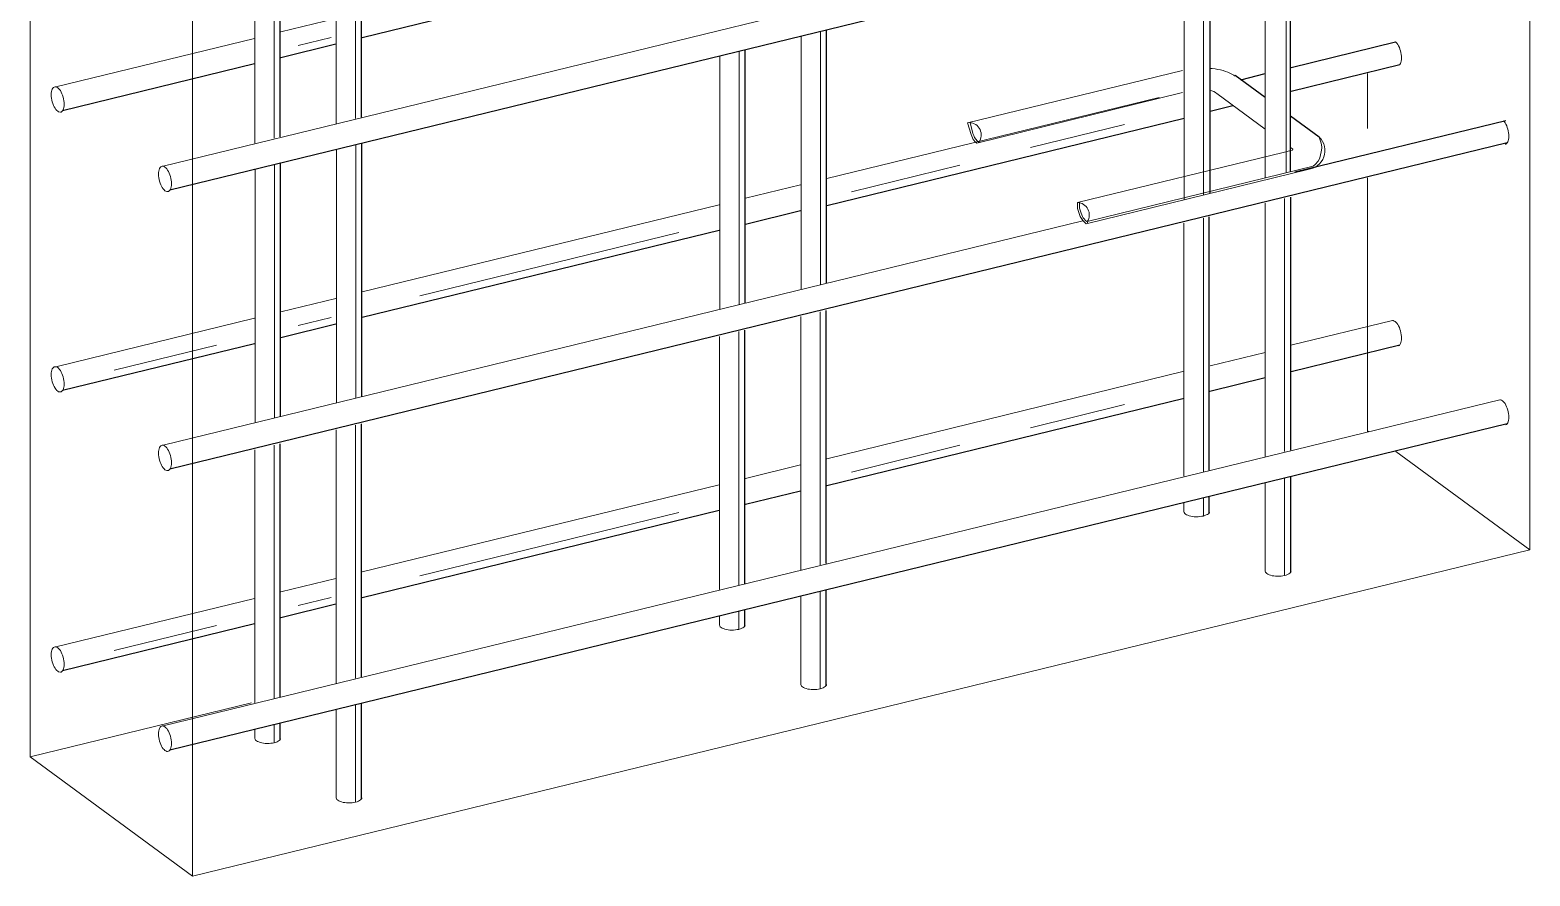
# Model space of a CAD drawing. Extents: x 166525 to 167198, y 178739 to 179747.
# Drawn here: x 166644.989 to 166648.232, y 179599.229 to 179601.059 of the extents above; entities that cross this region are included whole.
import ezdxf

# ---------------------------------------------------------------- set-up
doc = ezdxf.new("R2010")
doc.units = 0
doc.header["$MEASUREMENT"] = 0
doc.linetypes.add('HIDDEN', pattern=[9.525, 6.35, -3.175])
for name, color, linetype in [('COLUMNS', 1, 'CONTINUOUS'), ('slab', 6, 'CONTINUOUS'), ('WALLS', 7, 'CONTINUOUS')]:
    doc.layers.add(name, color=color, linetype=linetype)
for name, color, linetype, lineweight in [('HBARS_BACK', 15, 'CONTINUOUS', 0), ('HBARS_FRNT', 3, 'CONTINUOUS', 0), ('UBARS', 1, 'CONTINUOUS', 0), ('VBARS', 6, 'CONTINUOUS', 0), ('WFRAME', 9, 'HIDDEN', 0)]:
    doc.layers.add(name, color=color, linetype=linetype, lineweight=lineweight)

msp = doc.modelspace()

# ---------------------------------------------------------------- linework, layer by layer
at = {"layer": 'COLUMNS'}
for p, q in [((166648.18289, 179601.4178), (166645.29112, 179600.71207)), ((166645.70509, 179601.41755), (166645.70509, 179600.87026)), ((166645.5295, 179600.82726), (166645.5295, 179601.37456)), ((166647.71409, 179600.75228), (166647.71409, 179601.30307)), ((166647.54019, 179600.70527), (166647.54019, 179601.26008)), ((166646.71031, 179601.05792), (166646.71031, 179600.51063)), ((166646.53473, 179600.46763), (166646.53473, 179601.01493)), ((166647.71578, 179600.97773), (166647.94076, 179601.03282)), ((166647.65951, 179600.9124), (166647.59433, 179600.96007)), ((166647.60652, 179600.95116), (166647.65927, 179600.96421)), ((166647.77643, 179600.82687), (166647.71409, 179600.87247)), ((166647.72327, 179600.75167), (166648.17975, 179600.86325)), ((166648.18289, 179600.81447), (166645.29112, 179600.10874)), ((166645.70581, 179600.81277), (166645.70581, 179600.26548)), ((166645.53023, 179600.22249), (166645.53023, 179600.76978)), ((166647.71385, 179600.69726), (166647.71385, 179600.14997)), ((166647.53826, 179600.10698), (166647.53826, 179600.65427)), ((166646.70959, 179600.45218), (166646.70959, 179599.90488)), ((166646.534, 179599.86189), (166646.534, 179600.40918)), ((166648.18289, 179600.20728), (166645.29112, 179599.50155)), ((166645.70509, 179600.20703), (166645.70509, 179599.65973)), ((166645.5295, 179599.61674), (166645.5295, 179600.16404)), ((166647.71385, 179600.0928), (166647.71385, 179599.88522)), ((166647.53826, 179600.0141), (166647.53826, 179600.04995)), ((166646.70959, 179599.84772), (166646.70959, 179599.64013)), ((166646.534, 179599.76901), (166646.534, 179599.80486)), ((166645.70509, 179599.60257), (166645.70509, 179599.39498)), ((166645.5295, 179599.52386), (166645.5295, 179599.55971))]:
    msp.add_line(p, q, dxfattribs=at)
at = {"layer": 'HBARS_BACK'}
for p, q in [((166645.53119, 179601.05454), (166645.65026, 179601.08352)), ((166645.04452, 179600.93571), (166645.47443, 179601.04053)), ((166645.63963, 179601.04244), (166645.56877, 179601.02515)), ((166647.94426, 179601.0299), (166647.94076, 179601.03282)), ((166647.9462, 179601.027), (166647.94426, 179601.0299)), ((166647.94789, 179601.02411), (166647.9462, 179601.027)), ((166647.94958, 179601.02073), (166647.94789, 179601.02411)), ((166647.95079, 179601.01734), (166647.94958, 179601.02073)), ((166647.95199, 179601.01348), (166647.95079, 179601.01734)), ((166647.95296, 179601.00962), (166647.95199, 179601.01348)), ((166647.95368, 179601.00575), (166647.95296, 179601.00962)), ((166647.95417, 179601.00189), (166647.95368, 179601.00575)), ((166647.95441, 179600.99802), (166647.95417, 179601.00189)), ((166647.95047, 179600.98362), (166647.95079, 179600.98401)), ((166647.95079, 179600.98401), (166647.95199, 179600.98595)), ((166647.95199, 179600.98595), (166647.95296, 179600.98836)), ((166647.95296, 179600.98836), (166647.95368, 179600.99126)), ((166647.95368, 179600.99126), (166647.95417, 179600.99464)), ((166647.95417, 179600.99464), (166647.95441, 179600.99802)), ((166645.0351, 179600.92556), (166645.03462, 179600.92218)), ((166645.03462, 179600.92218), (166645.03462, 179600.9188)), ((166645.03462, 179600.9188), (166645.03462, 179600.91494)), ((166645.03462, 179600.91494), (166645.0351, 179600.91107)), ((166645.03582, 179600.92846), (166645.0351, 179600.92556)), ((166645.0351, 179600.91107), (166645.03582, 179600.90721)), ((166645.03679, 179600.93088), (166645.03582, 179600.92846)), ((166645.03582, 179600.90721), (166645.03679, 179600.90334)), ((166645.038, 179600.93281), (166645.03679, 179600.93088)), ((166645.03945, 179600.93426), (166645.038, 179600.93281)), ((166645.0409, 179600.93523), (166645.03945, 179600.93426)), ((166645.04283, 179600.93571), (166645.0409, 179600.93523)), ((166645.04452, 179600.93571), (166645.04283, 179600.93571)), ((166645.04669, 179600.93523), (166645.04452, 179600.93571)), ((166645.04863, 179600.93378), (166645.04669, 179600.93523)), ((166645.05056, 179600.93233), (166645.04863, 179600.93378)), ((166645.05249, 179600.92991), (166645.05056, 179600.93233)), ((166645.05442, 179600.9275), (166645.05249, 179600.92991)), ((166645.05611, 179600.92412), (166645.05442, 179600.9275)), ((166645.0578, 179600.92073), (166645.05611, 179600.92412)), ((166645.05925, 179600.91735), (166645.0578, 179600.92073)), ((166645.06046, 179600.91349), (166645.05925, 179600.91735)), ((166645.06143, 179600.90962), (166645.06046, 179600.91349)), ((166645.06215, 179600.90576), (166645.06143, 179600.90962)), ((166645.06239, 179600.9019), (166645.06215, 179600.90576)), ((166646.71128, 179600.73718), (166647.4303, 179600.91252)), ((166645.03679, 179600.90334), (166645.038, 179600.89948)), ((166645.038, 179600.89948), (166645.03945, 179600.89562)), ((166645.03945, 179600.89562), (166645.0409, 179600.89272)), ((166645.0409, 179600.89272), (166645.04283, 179600.88934)), ((166645.04283, 179600.88934), (166645.04452, 179600.88692)), ((166645.04452, 179600.88692), (166645.04669, 179600.88451)), ((166645.04669, 179600.88451), (166645.04863, 179600.88306)), ((166645.04863, 179600.88306), (166645.05056, 179600.88161)), ((166645.05056, 179600.88161), (166645.05442, 179600.88112)), ((166645.05442, 179600.88112), (166645.05611, 179600.88112)), ((166645.05611, 179600.88112), (166645.0578, 179600.88257)), ((166645.0578, 179600.88257), (166645.05925, 179600.88402)), ((166645.05925, 179600.88402), (166645.06046, 179600.88595)), ((166645.06046, 179600.88595), (166645.06143, 179600.88837)), ((166645.06143, 179600.88837), (166645.06215, 179600.89127)), ((166645.06215, 179600.89127), (166645.06239, 179600.89465)), ((166645.06263, 179600.89803), (166645.06239, 179600.9019)), ((166645.06239, 179600.89465), (166645.06263, 179600.89803)), ((166647.35527, 179600.85451), (166647.15229, 179600.80433)), ((166648.17637, 179600.86067), (166648.17492, 179600.86188)), ((166648.1783, 179600.85778), (166648.17637, 179600.86067)), ((166648.17999, 179600.85488), (166648.1783, 179600.85778)), ((166648.18168, 179600.8515), (166648.17999, 179600.85488)), ((166648.18289, 179600.84811), (166648.18168, 179600.8515)), ((166648.1841, 179600.84425), (166648.18289, 179600.84811)), ((166648.18506, 179600.84039), (166648.1841, 179600.84425)), ((166648.18579, 179600.83652), (166648.18506, 179600.84039)), ((166648.1783, 179600.8114), (166648.17999, 179600.81189)), ((166648.17999, 179600.81189), (166648.18144, 179600.81299)), ((166648.18144, 179600.81299), (166648.18289, 179600.81478)), ((166648.18289, 179600.81478), (166648.1841, 179600.81672)), ((166648.1841, 179600.81672), (166648.18506, 179600.81913)), ((166648.18506, 179600.81913), (166648.18579, 179600.82203)), ((166648.18627, 179600.83266), (166648.18579, 179600.83652)), ((166648.18579, 179600.82203), (166648.18627, 179600.82541)), ((166648.18651, 179600.82879), (166648.18627, 179600.83266)), ((166648.18627, 179600.82541), (166648.18651, 179600.82879)), ((166646.99927, 179600.7665), (166646.76462, 179600.70848)), ((166646.53569, 179600.69467), (166646.65476, 179600.72413)), ((166645.70702, 179600.49227), (166646.47893, 179600.68066)), ((166646.3918, 179600.62075), (166645.83166, 179600.48404)), ((166645.53119, 179600.44928), (166645.65026, 179600.47826)), ((166645.04452, 179600.33045), (166645.47443, 179600.43527)), ((166645.63963, 179600.43718), (166645.56877, 179600.41989)), ((166647.93436, 179600.43013), (166647.71501, 179600.37676)), ((166647.93629, 179600.43013), (166647.93436, 179600.43013)), ((166647.93823, 179600.42916), (166647.93629, 179600.43013)), ((166647.94016, 179600.42819), (166647.93823, 179600.42916)), ((166647.94233, 179600.42626), (166647.94016, 179600.42819)), ((166647.94426, 179600.42433), (166647.94233, 179600.42626)), ((166647.9462, 179600.42143), (166647.94426, 179600.42433)), ((166647.94789, 179600.41853), (166647.9462, 179600.42143)), ((166647.94958, 179600.41515), (166647.94789, 179600.41853)), ((166647.95079, 179600.41177), (166647.94958, 179600.41515)), ((166647.95199, 179600.40791), (166647.95079, 179600.41177)), ((166647.95296, 179600.40404), (166647.95199, 179600.40791)), ((166647.95368, 179600.39969), (166647.95296, 179600.40404)), ((166647.95296, 179600.38279), (166647.95368, 179600.38569)), ((166647.95417, 179600.39583), (166647.95368, 179600.39969)), ((166647.95368, 179600.38569), (166647.95417, 179600.38858)), ((166647.95441, 179600.39245), (166647.95417, 179600.39583)), ((166647.95417, 179600.38858), (166647.95441, 179600.39245)), ((166645.39184, 179600.37671), (166645.17104, 179600.32282)), ((166647.65927, 179600.36105), (166647.54019, 179600.33207)), ((166647.94789, 179600.37554), (166647.94958, 179600.37651)), ((166647.94958, 179600.37651), (166647.95079, 179600.37796)), ((166647.95079, 179600.37796), (166647.95199, 179600.38037)), ((166647.95199, 179600.38037), (166647.95296, 179600.38279)), ((166645.0351, 179600.3203), (166645.03462, 179600.31692)), ((166645.03582, 179600.3232), (166645.0351, 179600.3203)), ((166645.03679, 179600.32562), (166645.03582, 179600.3232)), ((166645.038, 179600.32755), (166645.03679, 179600.32562)), ((166645.03945, 179600.329), (166645.038, 179600.32755)), ((166645.0409, 179600.32996), (166645.03945, 179600.329)), ((166645.04283, 179600.33045), (166645.0409, 179600.32996)), ((166645.04452, 179600.33045), (166645.04283, 179600.33045)), ((166645.04669, 179600.32996), (166645.04452, 179600.33045)), ((166645.04863, 179600.32852), (166645.04669, 179600.32996)), ((166645.05056, 179600.32707), (166645.04863, 179600.32852)), ((166645.05249, 179600.32465), (166645.05056, 179600.32707)), ((166645.05442, 179600.32224), (166645.05249, 179600.32465)), ((166645.05611, 179600.31885), (166645.05442, 179600.32224)), ((166646.71128, 179600.1316), (166647.48392, 179600.32048)), ((166645.03462, 179600.31692), (166645.03462, 179600.31354)), ((166645.03462, 179600.31354), (166645.03462, 179600.30968)), ((166645.03462, 179600.30968), (166645.0351, 179600.30581)), ((166645.0351, 179600.30581), (166645.03582, 179600.30195)), ((166645.03582, 179600.30195), (166645.03679, 179600.29808)), ((166645.03679, 179600.29808), (166645.038, 179600.29422)), ((166645.038, 179600.29422), (166645.03945, 179600.29035)), ((166645.03945, 179600.29035), (166645.0409, 179600.28746)), ((166645.0409, 179600.28746), (166645.04283, 179600.28408)), ((166645.0578, 179600.31547), (166645.05611, 179600.31885)), ((166645.05925, 179600.31209), (166645.0578, 179600.31547)), ((166645.06046, 179600.30823), (166645.05925, 179600.31209)), ((166645.06143, 179600.30436), (166645.06046, 179600.30823)), ((166645.06215, 179600.3005), (166645.06143, 179600.30436)), ((166645.06239, 179600.29663), (166645.06215, 179600.3005)), ((166645.06215, 179600.28601), (166645.06239, 179600.28939)), ((166645.06263, 179600.29277), (166645.06239, 179600.29663)), ((166645.06239, 179600.28939), (166645.06263, 179600.29277)), ((166645.04283, 179600.28408), (166645.04452, 179600.28166)), ((166645.04452, 179600.28166), (166645.04669, 179600.27924)), ((166645.04669, 179600.27924), (166645.04863, 179600.2778)), ((166645.04863, 179600.2778), (166645.05056, 179600.27635)), ((166645.05056, 179600.27635), (166645.05442, 179600.27586)), ((166645.05442, 179600.27586), (166645.05611, 179600.27586)), ((166645.05611, 179600.27586), (166645.0578, 179600.27731)), ((166645.0578, 179600.27731), (166645.05925, 179600.27876)), ((166645.05925, 179600.27876), (166645.06046, 179600.28069)), ((166645.06046, 179600.28069), (166645.06143, 179600.28311)), ((166645.06143, 179600.28311), (166645.06215, 179600.28601)), ((166647.35527, 179600.24877), (166647.15229, 179600.19859)), ((166646.99927, 179600.16075), (166646.76462, 179600.10274)), ((166646.53569, 179600.08892), (166646.65476, 179600.11839)), ((166645.70702, 179599.88653), (166646.47893, 179600.07491)), ((166646.3918, 179600.01501), (166645.83166, 179599.8783)), ((166645.53119, 179599.84353), (166645.65026, 179599.87252)), ((166645.04452, 179599.7247), (166645.47443, 179599.82953)), ((166645.63963, 179599.83144), (166645.56877, 179599.81414)), ((166645.39184, 179599.77096), (166645.17104, 179599.71708)), ((166645.0351, 179599.71456), (166645.03462, 179599.71118)), ((166645.03462, 179599.71118), (166645.03462, 179599.7078)), ((166645.03462, 179599.7078), (166645.03462, 179599.70393)), ((166645.03462, 179599.70393), (166645.0351, 179599.70007)), ((166645.03582, 179599.71746), (166645.0351, 179599.71456)), ((166645.03679, 179599.71987), (166645.03582, 179599.71746)), ((166645.038, 179599.72181), (166645.03679, 179599.71987)), ((166645.03945, 179599.72325), (166645.038, 179599.72181)), ((166645.0409, 179599.72422), (166645.03945, 179599.72325)), ((166645.04283, 179599.7247), (166645.0409, 179599.72422)), ((166645.04452, 179599.7247), (166645.04283, 179599.7247)), ((166645.04669, 179599.72422), (166645.04452, 179599.7247)), ((166645.04863, 179599.72277), (166645.04669, 179599.72422)), ((166645.05056, 179599.72132), (166645.04863, 179599.72277)), ((166645.05249, 179599.71891), (166645.05056, 179599.72132)), ((166645.05442, 179599.71649), (166645.05249, 179599.71891)), ((166645.05611, 179599.71311), (166645.05442, 179599.71649)), ((166645.0578, 179599.70973), (166645.05611, 179599.71311)), ((166645.05925, 179599.70635), (166645.0578, 179599.70973)), ((166645.06046, 179599.70248), (166645.05925, 179599.70635)), ((166645.0351, 179599.70007), (166645.03582, 179599.6962)), ((166645.03582, 179599.6962), (166645.03679, 179599.69234)), ((166645.03679, 179599.69234), (166645.038, 179599.68848)), ((166645.038, 179599.68848), (166645.03945, 179599.68461)), ((166645.03945, 179599.68461), (166645.0409, 179599.68171)), ((166645.0409, 179599.68171), (166645.04283, 179599.67833)), ((166645.04283, 179599.67833), (166645.04452, 179599.67592)), ((166645.04452, 179599.67592), (166645.04669, 179599.6735)), ((166645.04669, 179599.6735), (166645.04863, 179599.67205)), ((166645.04863, 179599.67205), (166645.05056, 179599.6706)), ((166645.05611, 179599.67012), (166645.0578, 179599.67157)), ((166645.0578, 179599.67157), (166645.05925, 179599.67302)), ((166645.05925, 179599.67302), (166645.06046, 179599.67495)), ((166645.06143, 179599.69862), (166645.06046, 179599.70248)), ((166645.06046, 179599.67495), (166645.06143, 179599.67737)), ((166645.06215, 179599.69475), (166645.06143, 179599.69862)), ((166645.06143, 179599.67737), (166645.06215, 179599.68026)), ((166645.06239, 179599.69089), (166645.06215, 179599.69475)), ((166645.06215, 179599.68026), (166645.06239, 179599.68364)), ((166645.06263, 179599.68703), (166645.06239, 179599.69089)), ((166645.06239, 179599.68364), (166645.06263, 179599.68703)), ((166645.05056, 179599.6706), (166645.05442, 179599.67012)), ((166645.05442, 179599.67012), (166645.05611, 179599.67012))]:
    msp.add_line(p, q, dxfattribs=at)
at = {"layer": 'HBARS_FRNT'}
for p, q in [((166645.27662, 179600.76424), (166648.16642, 179601.46949)), ((166645.26648, 179600.74685), (166645.26672, 179600.75023)), ((166645.26672, 179600.74298), (166645.26648, 179600.74685)), ((166645.26672, 179600.75023), (166645.26696, 179600.75361)), ((166645.26696, 179600.73912), (166645.26672, 179600.74298)), ((166645.26696, 179600.75361), (166645.26769, 179600.75651)), ((166645.26769, 179600.75651), (166645.26865, 179600.75892)), ((166645.26865, 179600.75892), (166645.26986, 179600.76134)), ((166645.26986, 179600.76134), (166645.27131, 179600.76279)), ((166645.27131, 179600.76279), (166645.273, 179600.76375)), ((166645.273, 179600.76375), (166645.27469, 179600.76424)), ((166645.27469, 179600.76424), (166645.27662, 179600.76424)), ((166645.27662, 179600.76424), (166645.27856, 179600.76327)), ((166645.27856, 179600.76327), (166645.28049, 179600.76231)), ((166645.28049, 179600.76231), (166645.28266, 179600.76037)), ((166645.28266, 179600.76037), (166645.28459, 179600.75844)), ((166645.28459, 179600.75844), (166645.28629, 179600.75554)), ((166645.28629, 179600.75554), (166645.28822, 179600.75264)), ((166645.28822, 179600.75264), (166645.28967, 179600.74926)), ((166645.28967, 179600.74926), (166645.29112, 179600.7454)), ((166645.29112, 179600.7454), (166645.29232, 179600.74202)), ((166645.29232, 179600.74202), (166645.29329, 179600.73767)), ((166645.26769, 179600.73525), (166645.26696, 179600.73912)), ((166645.26865, 179600.73139), (166645.26769, 179600.73525)), ((166645.26986, 179600.72753), (166645.26865, 179600.73139)), ((166645.27131, 179600.72414), (166645.26986, 179600.72753)), ((166645.273, 179600.72076), (166645.27131, 179600.72414)), ((166645.27469, 179600.71786), (166645.273, 179600.72076)), ((166645.27662, 179600.71497), (166645.27469, 179600.71786)), ((166645.27856, 179600.71303), (166645.27662, 179600.71497)), ((166645.28049, 179600.7111), (166645.27856, 179600.71303)), ((166645.28266, 179600.71014), (166645.28049, 179600.7111)), ((166645.28459, 179600.70917), (166645.28266, 179600.71014)), ((166645.28629, 179600.70917), (166645.28459, 179600.70917)), ((166645.28822, 179600.70965), (166645.28629, 179600.70917)), ((166645.28967, 179600.71062), (166645.28822, 179600.70965)), ((166645.29112, 179600.71207), (166645.28967, 179600.71062)), ((166645.29232, 179600.714), (166645.29112, 179600.71207)), ((166645.29329, 179600.7169), (166645.29232, 179600.714)), ((166645.29329, 179600.73767), (166645.29401, 179600.73381)), ((166645.29401, 179600.7198), (166645.29329, 179600.7169)), ((166645.29401, 179600.73381), (166645.2945, 179600.72994)), ((166645.2945, 179600.7227), (166645.29401, 179600.7198)), ((166645.2945, 179600.72994), (166645.2945, 179600.72656)), ((166645.2945, 179600.72656), (166645.2945, 179600.7227)), ((166645.27662, 179600.1609), (166647.26518, 179600.64621)), ((166645.27662, 179599.55372), (166648.16642, 179600.25897)), ((166648.16642, 179600.25897), (166648.1684, 179600.25897)), ((166648.1684, 179600.25897), (166648.17033, 179600.25848)), ((166648.17033, 179600.25848), (166648.17226, 179600.25704)), ((166648.17226, 179600.25704), (166648.1742, 179600.25559)), ((166648.1742, 179600.25559), (166648.17613, 179600.25317)), ((166648.17613, 179600.25317), (166648.17806, 179600.25076)), ((166648.17806, 179600.25076), (166648.17975, 179600.24737)), ((166648.17975, 179600.24737), (166648.18144, 179600.24399)), ((166648.18144, 179600.24399), (166648.18289, 179600.24061)), ((166648.18289, 179600.24061), (166648.1841, 179600.23675)), ((166648.1841, 179600.23675), (166648.18506, 179600.23288)), ((166648.18506, 179600.23288), (166648.18579, 179600.22902)), ((166648.18579, 179600.22902), (166648.18627, 179600.22515)), ((166648.18627, 179600.22515), (166648.18627, 179600.22129)), ((166648.18144, 179600.20583), (166648.17975, 179600.20487)), ((166648.18289, 179600.20728), (166648.18144, 179600.20583)), ((166648.1841, 179600.20921), (166648.18289, 179600.20728)), ((166648.18506, 179600.21163), (166648.1841, 179600.20921)), ((166648.18579, 179600.21453), (166648.18506, 179600.21163)), ((166648.18627, 179600.21791), (166648.18579, 179600.21453)), ((166648.18627, 179600.22129), (166648.18627, 179600.21791)), ((166645.26865, 179600.15559), (166645.26986, 179600.15801)), ((166645.26986, 179600.15801), (166645.27131, 179600.15946)), ((166645.27131, 179600.15946), (166645.273, 179600.16042)), ((166645.273, 179600.16042), (166645.27469, 179600.1609)), ((166645.27469, 179600.1609), (166645.27662, 179600.1609)), ((166645.27662, 179600.1609), (166645.27856, 179600.15994)), ((166645.27856, 179600.15994), (166645.28049, 179600.15897)), ((166645.28049, 179600.15897), (166645.28266, 179600.15704)), ((166645.26648, 179600.14351), (166645.26672, 179600.1469)), ((166645.26672, 179600.13965), (166645.26648, 179600.14351)), ((166645.26672, 179600.1469), (166645.26696, 179600.15028)), ((166645.26696, 179600.13579), (166645.26672, 179600.13965)), ((166645.26696, 179600.15028), (166645.26769, 179600.15318)), ((166645.26769, 179600.13192), (166645.26696, 179600.13579)), ((166645.26769, 179600.15318), (166645.26865, 179600.15559)), ((166645.26865, 179600.12806), (166645.26769, 179600.13192)), ((166645.26986, 179600.12419), (166645.26865, 179600.12806)), ((166645.28266, 179600.15704), (166645.28459, 179600.15511)), ((166645.28459, 179600.15511), (166645.28629, 179600.15221)), ((166645.28629, 179600.15221), (166645.28822, 179600.14931)), ((166645.28822, 179600.14931), (166645.28967, 179600.14593)), ((166645.28967, 179600.14593), (166645.29112, 179600.14207)), ((166645.29112, 179600.14207), (166645.29232, 179600.13868)), ((166645.29232, 179600.13868), (166645.29329, 179600.13434)), ((166645.29329, 179600.13434), (166645.29401, 179600.13047)), ((166645.29401, 179600.13047), (166645.2945, 179600.12661)), ((166645.2945, 179600.12661), (166645.2945, 179600.12323)), ((166645.27131, 179600.12081), (166645.26986, 179600.12419)), ((166645.273, 179600.11743), (166645.27131, 179600.12081)), ((166645.27469, 179600.11453), (166645.273, 179600.11743)), ((166645.27662, 179600.11163), (166645.27469, 179600.11453)), ((166645.27856, 179600.1097), (166645.27662, 179600.11163)), ((166645.28049, 179600.10777), (166645.27856, 179600.1097)), ((166645.28266, 179600.1068), (166645.28049, 179600.10777)), ((166645.28459, 179600.10584), (166645.28266, 179600.1068)), ((166645.28629, 179600.10584), (166645.28459, 179600.10584)), ((166645.28822, 179600.10632), (166645.28629, 179600.10584)), ((166645.28967, 179600.10729), (166645.28822, 179600.10632)), ((166645.29112, 179600.10874), (166645.28967, 179600.10729)), ((166645.29232, 179600.11067), (166645.29112, 179600.10874)), ((166645.29329, 179600.11357), (166645.29232, 179600.11067)), ((166645.29401, 179600.11646), (166645.29329, 179600.11357)), ((166645.2945, 179600.11936), (166645.29401, 179600.11646)), ((166645.2945, 179600.12323), (166645.2945, 179600.11936)), ((166645.26672, 179599.53971), (166645.26696, 179599.54309)), ((166645.26696, 179599.54309), (166645.26769, 179599.54599)), ((166645.26769, 179599.54599), (166645.26865, 179599.5484)), ((166645.26865, 179599.5484), (166645.26986, 179599.55082)), ((166645.26986, 179599.55082), (166645.27131, 179599.55227)), ((166645.27131, 179599.55227), (166645.273, 179599.55323)), ((166645.273, 179599.55323), (166645.27469, 179599.55372)), ((166645.27469, 179599.55372), (166645.27662, 179599.55372)), ((166645.27662, 179599.55372), (166645.27856, 179599.55275)), ((166645.27856, 179599.55275), (166645.28049, 179599.55178)), ((166645.28049, 179599.55178), (166645.28266, 179599.54985)), ((166645.28266, 179599.54985), (166645.28459, 179599.54792)), ((166645.28459, 179599.54792), (166645.28629, 179599.54502)), ((166645.28629, 179599.54502), (166645.28822, 179599.54212)), ((166645.28822, 179599.54212), (166645.28967, 179599.53874)), ((166645.26648, 179599.53633), (166645.26672, 179599.53971)), ((166645.26672, 179599.53246), (166645.26648, 179599.53633)), ((166645.26696, 179599.5286), (166645.26672, 179599.53246)), ((166645.26769, 179599.52473), (166645.26696, 179599.5286)), ((166645.26865, 179599.52087), (166645.26769, 179599.52473)), ((166645.26986, 179599.517), (166645.26865, 179599.52087)), ((166645.27131, 179599.51362), (166645.26986, 179599.517)), ((166645.273, 179599.51024), (166645.27131, 179599.51362)), ((166645.27469, 179599.50734), (166645.273, 179599.51024)), ((166645.28967, 179599.53874), (166645.29112, 179599.53488)), ((166645.29112, 179599.53488), (166645.29232, 179599.5315)), ((166645.29232, 179599.5315), (166645.29329, 179599.52715)), ((166645.29329, 179599.52715), (166645.29401, 179599.52328)), ((166645.29401, 179599.50928), (166645.29329, 179599.50638)), ((166645.29401, 179599.52328), (166645.2945, 179599.51942)), ((166645.2945, 179599.51217), (166645.29401, 179599.50928)), ((166645.2945, 179599.51942), (166645.2945, 179599.51604)), ((166645.2945, 179599.51604), (166645.2945, 179599.51217)), ((166645.27662, 179599.50444), (166645.27469, 179599.50734)), ((166645.27856, 179599.50251), (166645.27662, 179599.50444)), ((166645.28049, 179599.50058), (166645.27856, 179599.50251)), ((166645.28266, 179599.49961), (166645.28049, 179599.50058)), ((166645.28459, 179599.49865), (166645.28266, 179599.49961)), ((166645.28629, 179599.49865), (166645.28459, 179599.49865)), ((166645.28822, 179599.49913), (166645.28629, 179599.49865)), ((166645.28967, 179599.5001), (166645.28822, 179599.49913)), ((166645.29112, 179599.50155), (166645.28967, 179599.5001)), ((166645.29232, 179599.50348), (166645.29112, 179599.50155)), ((166645.29329, 179599.50638), (166645.29232, 179599.50348))]:
    msp.add_line(p, q, dxfattribs=at)
at = {"layer": 'slab', "lineweight": 15}
msp.add_line((166647.27479, 179600.6444), (166647.27579, 179600.64034), dxfattribs=at)
at = {"layer": 'UBARS'}
for p, q in [((166647.55472, 179600.92118), (166647.65951, 179600.84451)), ((166647.02127, 179600.85854), (166647.02713, 179600.83511)), ((166647.02713, 179600.83511), (166647.02916, 179600.83037)), ((166647.78031, 179600.81395), (166647.77643, 179600.82687)), ((166647.78151, 179600.80574), (166647.78031, 179600.81395)), ((166647.69802, 179600.79378), (166647.25371, 179600.68563)), ((166647.71765, 179600.79855), (166647.69802, 179600.79378)), ((166647.71409, 179600.80456), (166647.71824, 179600.80153)), ((166647.77202, 179600.77279), (166647.77395, 179600.7752)), ((166647.77395, 179600.7752), (166647.77747, 179600.78135)), ((166647.77765, 179600.78185), (166647.78031, 179600.79511)), ((166647.78031, 179600.79511), (166647.78175, 179600.80332)), ((166647.78175, 179600.80332), (166647.78151, 179600.80574)), ((166647.27215, 179600.63944), (166647.75135, 179600.75712)), ((166647.27479, 179600.6444), (166647.76296, 179600.76428)), ((166647.76296, 179600.76428), (166647.76719, 179600.76796)), ((166647.76719, 179600.76796), (166647.76985, 179600.76989)), ((166647.76985, 179600.76989), (166647.77202, 179600.77279)), ((166647.25371, 179600.68563), (166647.25371, 179600.67269)), ((166647.25789, 179600.68666), (166647.25788, 179600.68664)), ((166647.25789, 179600.68664), (166647.25789, 179600.67333)), ((166647.25371, 179600.67269), (166647.25916, 179600.65524)), ((166647.25789, 179600.67333), (166647.26127, 179600.66251)), ((166647.25916, 179600.65524), (166647.26478, 179600.64681)), ((166647.26127, 179600.66251), (166647.26272, 179600.65865)), ((166647.26272, 179600.65865), (166647.26417, 179600.65527)), ((166647.26417, 179600.65527), (166647.2661, 179600.65237)), ((166647.26478, 179600.64681), (166647.27215, 179600.63944)), ((166647.2661, 179600.65237), (166647.26803, 179600.64995)), ((166647.26803, 179600.64995), (166647.26996, 179600.64754)), ((166647.26996, 179600.64754), (166647.2719, 179600.6456)), ((166647.2719, 179600.6456), (166647.27383, 179600.64464))]:
    msp.add_line(p, q, dxfattribs=at)
at = {"layer": 'UBARS', "flags": 128}
for points in [[(166647.48089, 179600.92354), (166647.03602, 179600.81385), (166647.0329, 179600.81617), (166647.02814, 179600.82212), (166647.02373, 179600.83251), (166647.01587, 179600.85765), (166647.48089, 179600.97132)], [(166647.54019, 179600.97562), (166647.54458, 179600.97529), (166647.55086, 179600.97432), (166647.55689, 179600.97335), (166647.56269, 179600.97239), (166647.56825, 179600.97094), (166647.57356, 179600.96901), (166647.57863, 179600.96756), (166647.58322, 179600.96563), (166647.58757, 179600.96321), (166647.59143, 179600.96128), (166647.59481, 179600.95886)]]:
    msp.add_lwpolyline(points, dxfattribs=at)
at = {"layer": 'UBARS'}
for centre, radius, start, end in [((166647.5317, 179600.89364), 0.03595, 48.88099, 76.33619), ((166647.01862, 179600.83196), 0.02671, 323.40317, 87.17077), ((166647.06034, 179600.84277), 0.03355, 201.68329, 232.81988), ((166647.74758, 179600.79786), 0.04091, 275.27781, 45.16495), ((166647.71725, 179600.80018), 0.00167, 283.6802, 53.80429), ((166647.25239, 179600.65895), 0.02671, 327.00035, 87.17077)]:
    msp.add_arc(centre, radius, start, end, dxfattribs=at)
at = {"layer": 'VBARS'}
for p, q in [((166645.6505, 179600.85673), (166645.6505, 179601.40451)), ((166645.69253, 179601.41465), (166645.69253, 179600.86736)), ((166645.47467, 179601.36152), (166645.47467, 179600.81422)), ((166645.51694, 179600.82437), (166645.51694, 179601.37166)), ((166647.70491, 179600.75002), (166647.70491, 179601.30065)), ((166647.65951, 179600.73887), (166647.65951, 179601.28954)), ((166647.48392, 179601.24655), (166647.48392, 179600.69145)), ((166647.52619, 179600.70183), (166647.52619, 179601.25669)), ((166646.65573, 179600.4971), (166646.65573, 179601.04488)), ((166646.69776, 179601.05502), (166646.69776, 179600.50773)), ((166646.4799, 179601.00189), (166646.4799, 179600.45459)), ((166646.52217, 179600.46474), (166646.52217, 179601.01203)), ((166645.69325, 179600.80987), (166645.69325, 179600.26258)), ((166645.65123, 179600.25195), (166645.65123, 179600.79973)), ((166645.4754, 179600.75674), (166645.4754, 179600.20944)), ((166645.51767, 179600.21959), (166645.51767, 179600.76688)), ((166647.65927, 179600.13644), (166647.65927, 179600.68422)), ((166647.70129, 179600.69437), (166647.70129, 179600.14707)), ((166647.5257, 179600.10408), (166647.5257, 179600.65138)), ((166647.48344, 179600.64123), (166647.48344, 179600.09394)), ((166646.65501, 179599.89136), (166646.65501, 179600.43913)), ((166646.69703, 179600.44928), (166646.69703, 179599.90198)), ((166646.47918, 179600.39614), (166646.47918, 179599.84885)), ((166646.52144, 179599.85899), (166646.52144, 179600.40629)), ((166645.6505, 179599.64621), (166645.6505, 179600.19399)), ((166645.69253, 179600.20413), (166645.69253, 179599.65684)), ((166645.51694, 179599.61384), (166645.51694, 179600.16114)), ((166645.47467, 179600.151), (166645.47467, 179599.6037)), ((166647.65927, 179599.88812), (166647.65927, 179600.07948)), ((166647.70129, 179600.08974), (166647.70129, 179599.87894)), ((166647.48344, 179600.03657), (166647.48344, 179600.01854)), ((166647.5257, 179600.00743), (166647.5257, 179600.04688)), ((166647.48344, 179600.01854), (166647.48368, 179600.01661)), ((166647.48368, 179600.01661), (166647.48416, 179600.01516)), ((166647.48416, 179600.01516), (166647.48537, 179600.01323)), ((166647.48537, 179600.01323), (166647.4873, 179600.01178)), ((166647.4873, 179600.01178), (166647.48947, 179600.01033)), ((166647.48947, 179600.01033), (166647.49213, 179600.00936)), ((166647.49213, 179600.00936), (166647.49527, 179600.00791)), ((166647.49527, 179600.00791), (166647.49865, 179600.00743)), ((166647.49865, 179600.00743), (166647.50227, 179600.00646)), ((166647.50227, 179600.00646), (166647.50614, 179600.00598)), ((166647.50614, 179600.00598), (166647.51024, 179600.00598)), ((166647.51024, 179600.00598), (166647.51435, 179600.00598)), ((166647.51435, 179600.00598), (166647.51821, 179600.00646)), ((166647.51821, 179600.00646), (166647.52208, 179600.00695)), ((166647.52208, 179600.00695), (166647.5257, 179600.00743)), ((166647.5257, 179600.00743), (166647.52884, 179600.0084)), ((166647.52884, 179600.0084), (166647.53198, 179600.00985)), ((166647.53198, 179600.00985), (166647.5344, 179600.01081)), ((166647.5344, 179600.01081), (166647.53657, 179600.01226)), ((166647.53657, 179600.01226), (166647.53802, 179600.01371)), ((166647.53802, 179600.01371), (166647.53923, 179600.01564)), ((166647.65999, 179599.88618), (166647.65927, 179599.88812)), ((166647.6612, 179599.88474), (166647.65999, 179599.88618)), ((166647.66289, 179599.88329), (166647.6612, 179599.88474)), ((166647.6653, 179599.88184), (166647.66289, 179599.88329)), ((166647.66796, 179599.88039), (166647.6653, 179599.88184)), ((166647.6711, 179599.87942), (166647.66796, 179599.88039)), ((166647.67448, 179599.87846), (166647.6711, 179599.87942)), ((166647.6781, 179599.87797), (166647.67448, 179599.87846)), ((166647.68197, 179599.87749), (166647.6781, 179599.87797)), ((166647.68607, 179599.87749), (166647.68197, 179599.87749)), ((166647.68994, 179599.87749), (166647.68607, 179599.87749)), ((166647.69404, 179599.87749), (166647.68994, 179599.87749)), ((166647.69767, 179599.87797), (166647.69404, 179599.87749)), ((166647.70129, 179599.87894), (166647.69767, 179599.87797)), ((166647.70467, 179599.8799), (166647.70129, 179599.87894)), ((166647.70757, 179599.88087), (166647.70467, 179599.8799)), ((166647.71023, 179599.88232), (166647.70757, 179599.88087)), ((166647.7124, 179599.88377), (166647.71023, 179599.88232)), ((166647.71385, 179599.88522), (166647.7124, 179599.88377)), ((166647.71482, 179599.88715), (166647.71385, 179599.88522)), ((166647.7153, 179599.8886), (166647.71482, 179599.88715)), ((166646.65501, 179599.64303), (166646.65501, 179599.83439)), ((166646.69703, 179599.84465), (166646.69703, 179599.63385)), ((166646.52144, 179599.76234), (166646.52144, 179599.80179)), ((166646.47918, 179599.79148), (166646.47918, 179599.77345)), ((166646.47918, 179599.77345), (166646.47942, 179599.77152)), ((166646.47942, 179599.77152), (166646.4799, 179599.77007)), ((166646.4799, 179599.77007), (166646.48111, 179599.76814)), ((166646.53231, 179599.76717), (166646.53376, 179599.76862)), ((166646.53376, 179599.76862), (166646.53497, 179599.77055)), ((166646.48111, 179599.76814), (166646.48304, 179599.76669)), ((166646.48304, 179599.76669), (166646.48521, 179599.76524)), ((166646.48521, 179599.76524), (166646.48787, 179599.76427)), ((166646.48787, 179599.76427), (166646.49101, 179599.76282)), ((166646.49101, 179599.76282), (166646.49439, 179599.76234)), ((166646.49439, 179599.76234), (166646.49801, 179599.76138)), ((166646.49801, 179599.76138), (166646.50188, 179599.76089)), ((166646.50188, 179599.76089), (166646.50598, 179599.76089)), ((166646.50598, 179599.76089), (166646.51009, 179599.76089)), ((166646.51009, 179599.76089), (166646.51396, 179599.76138)), ((166646.51396, 179599.76138), (166646.51782, 179599.76186)), ((166646.51782, 179599.76186), (166646.52144, 179599.76234)), ((166646.52144, 179599.76234), (166646.52458, 179599.76331)), ((166646.52458, 179599.76331), (166646.52772, 179599.76476)), ((166646.52772, 179599.76476), (166646.53014, 179599.76572)), ((166646.53014, 179599.76572), (166646.53231, 179599.76717)), ((166646.65573, 179599.6411), (166646.65501, 179599.64303)), ((166646.65694, 179599.63965), (166646.65573, 179599.6411)), ((166646.65863, 179599.6382), (166646.65694, 179599.63965)), ((166646.70814, 179599.63868), (166646.70597, 179599.63723)), ((166646.70959, 179599.64013), (166646.70814, 179599.63868)), ((166646.71056, 179599.64206), (166646.70959, 179599.64013)), ((166646.71104, 179599.64351), (166646.71056, 179599.64206)), ((166646.66104, 179599.63675), (166646.65863, 179599.6382)), ((166646.6637, 179599.6353), (166646.66104, 179599.63675)), ((166646.66684, 179599.63433), (166646.6637, 179599.6353)), ((166646.67022, 179599.63337), (166646.66684, 179599.63433)), ((166646.67384, 179599.63288), (166646.67022, 179599.63337)), ((166646.67771, 179599.6324), (166646.67384, 179599.63288)), ((166646.68181, 179599.6324), (166646.67771, 179599.6324)), ((166646.68568, 179599.6324), (166646.68181, 179599.6324)), ((166646.68979, 179599.6324), (166646.68568, 179599.6324)), ((166646.69341, 179599.63288), (166646.68979, 179599.6324)), ((166646.69703, 179599.63385), (166646.69341, 179599.63288)), ((166646.70041, 179599.63482), (166646.69703, 179599.63385)), ((166646.70331, 179599.63578), (166646.70041, 179599.63482)), ((166646.70597, 179599.63723), (166646.70331, 179599.63578)), ((166645.6505, 179599.39788), (166645.6505, 179599.58925)), ((166645.69253, 179599.5995), (166645.69253, 179599.3887)), ((166645.47467, 179599.54633), (166645.47467, 179599.5283)), ((166645.51694, 179599.51719), (166645.51694, 179599.55665)), ((166645.47467, 179599.5283), (166645.47492, 179599.52637)), ((166645.47492, 179599.52637), (166645.4754, 179599.52492)), ((166645.4754, 179599.52492), (166645.47661, 179599.52299)), ((166645.47661, 179599.52299), (166645.47854, 179599.52154)), ((166645.47854, 179599.52154), (166645.48071, 179599.52009)), ((166645.48071, 179599.52009), (166645.48337, 179599.51913)), ((166645.48337, 179599.51913), (166645.48651, 179599.51768)), ((166645.48651, 179599.51768), (166645.48989, 179599.51719)), ((166645.48989, 179599.51719), (166645.49351, 179599.51623)), ((166645.49351, 179599.51623), (166645.49738, 179599.51574)), ((166645.49738, 179599.51574), (166645.50148, 179599.51574)), ((166645.50148, 179599.51574), (166645.50559, 179599.51574)), ((166645.50559, 179599.51574), (166645.50945, 179599.51623)), ((166645.50945, 179599.51623), (166645.51332, 179599.51671)), ((166645.51332, 179599.51671), (166645.51694, 179599.51719)), ((166645.51694, 179599.51719), (166645.52008, 179599.51816)), ((166645.52008, 179599.51816), (166645.52322, 179599.51961)), ((166645.52322, 179599.51961), (166645.52564, 179599.52057)), ((166645.52564, 179599.52057), (166645.52781, 179599.52202)), ((166645.52781, 179599.52202), (166645.52926, 179599.52347)), ((166645.52926, 179599.52347), (166645.53047, 179599.52541)), ((166645.65123, 179599.39595), (166645.6505, 179599.39788)), ((166645.65244, 179599.3945), (166645.65123, 179599.39595)), ((166645.65413, 179599.39305), (166645.65244, 179599.3945)), ((166645.65654, 179599.3916), (166645.65413, 179599.39305)), ((166645.6592, 179599.39015), (166645.65654, 179599.3916)), ((166645.66234, 179599.38919), (166645.6592, 179599.39015)), ((166645.66572, 179599.38822), (166645.66234, 179599.38919)), ((166645.66934, 179599.38774), (166645.66572, 179599.38822)), ((166645.67321, 179599.38725), (166645.66934, 179599.38774)), ((166645.67731, 179599.38725), (166645.67321, 179599.38725)), ((166645.68118, 179599.38725), (166645.67731, 179599.38725)), ((166645.68528, 179599.38725), (166645.68118, 179599.38725)), ((166645.68891, 179599.38774), (166645.68528, 179599.38725)), ((166645.69253, 179599.3887), (166645.68891, 179599.38774)), ((166645.69591, 179599.38967), (166645.69253, 179599.3887)), ((166645.69881, 179599.39063), (166645.69591, 179599.38967)), ((166645.70147, 179599.39208), (166645.69881, 179599.39063)), ((166645.70364, 179599.39353), (166645.70147, 179599.39208)), ((166645.70509, 179599.39498), (166645.70364, 179599.39353)), ((166645.70606, 179599.39691), (166645.70509, 179599.39498)), ((166645.70654, 179599.39836), (166645.70606, 179599.39691))]:
    msp.add_line(p, q, dxfattribs=at)
at = {"layer": 'WALLS'}
for p, q in [((166646.47893, 179601.23037), (166645.70702, 179601.04198)), ((166645.53119, 179600.99899), (166645.65026, 179601.02845)), ((166645.47443, 179600.98546), (166645.05925, 179600.88402)), ((166647.71578, 179600.92622), (166647.95079, 179600.9837)), ((166647.65914, 179600.91266), (166647.65927, 179600.91269)), ((166647.54019, 179600.88339), (166647.58972, 179600.89558)), ((166646.71128, 179600.67938), (166647.48392, 179600.86793)), ((166646.53569, 179600.63863), (166646.65476, 179600.6681)), ((166646.47893, 179600.62511), (166645.70702, 179600.43672)), ((166645.53119, 179600.39373), (166645.65026, 179600.42319)), ((166645.47443, 179600.3802), (166645.05925, 179600.27876)), ((166647.71578, 179600.32047), (166647.95079, 179600.37796)), ((166647.53995, 179600.27759), (166647.65927, 179600.30695)), ((166646.71128, 179600.07364), (166647.48392, 179600.26219)), ((166646.53569, 179600.03289), (166646.65476, 179600.06236)), ((166646.47893, 179600.01936), (166645.70702, 179599.83097)), ((166645.53119, 179599.78798), (166645.65026, 179599.81745)), ((166645.47443, 179599.77446), (166645.05925, 179599.67302))]:
    msp.add_line(p, q, dxfattribs=at)
at = {"layer": 'WFRAME'}
for p, q in [((166648.23192, 179604.80832), (166648.23192, 179599.9346)), ((166644.98873, 179604.36005), (166644.98873, 179599.48656)), ((166645.34039, 179604.10306), (166645.34039, 179599.2291)), ((166647.8805, 179600.96466), (166647.8805, 179600.84547)), ((166647.8805, 179600.73902), (166647.8805, 179600.18919)), ((166647.8805, 179600.19205), (166647.88343, 179600.1899)), ((166647.94216, 179600.14688), (166648.23192, 179599.9346)), ((166645.34039, 179599.2291), (166648.23192, 179599.9346)), ((166644.98873, 179599.48656), (166645.46774, 179599.60329)), ((166644.98873, 179599.48656), (166645.34039, 179599.2291))]:
    msp.add_line(p, q, dxfattribs=at)

doc.saveas('drawing.dxf')
